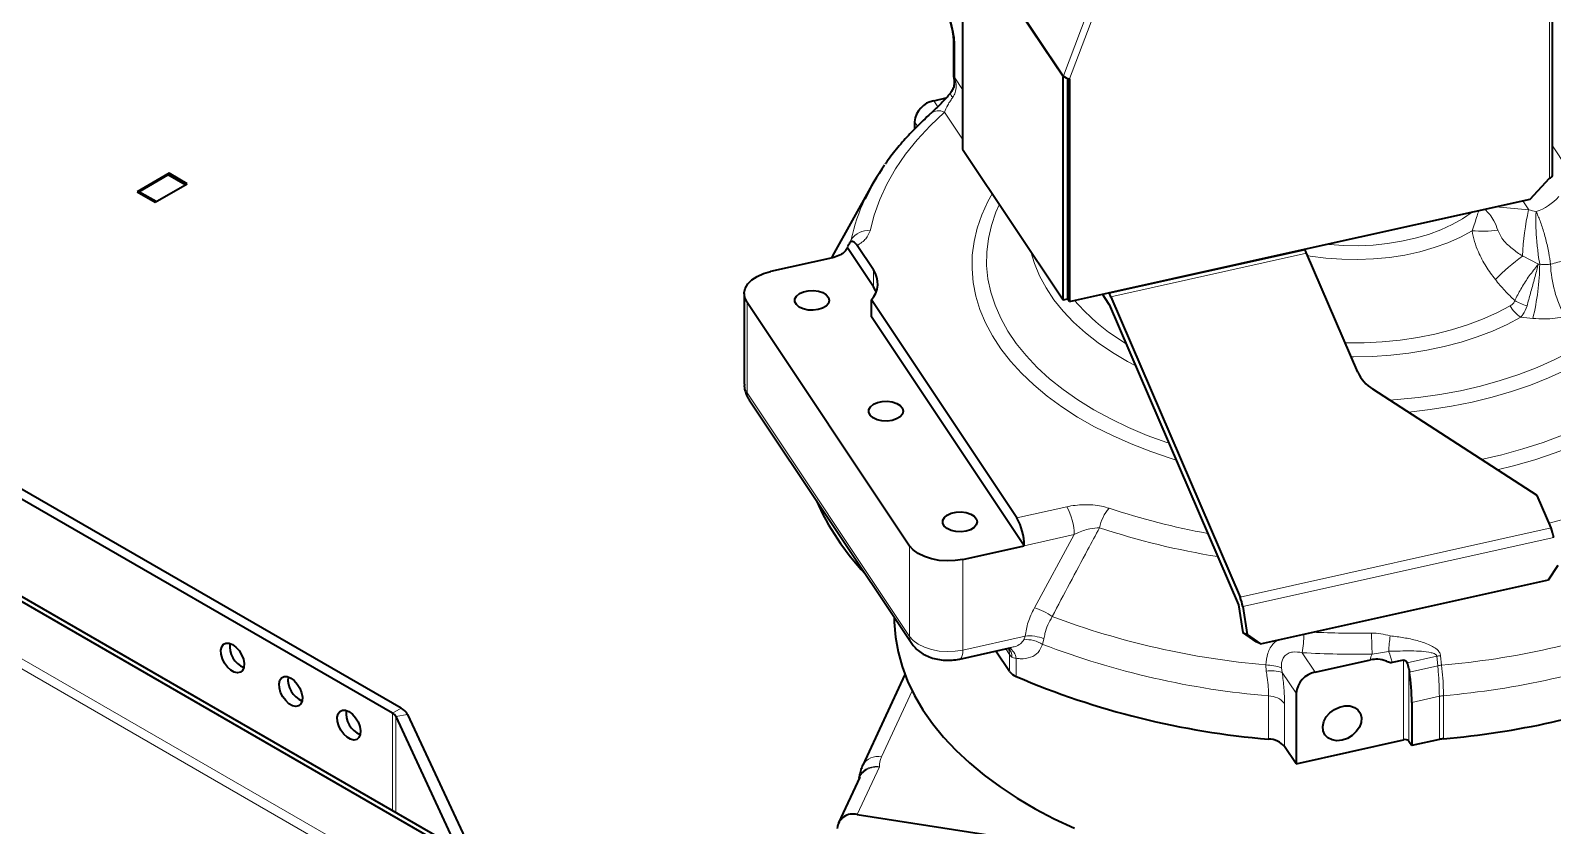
# Paper-space layout 'Blatt1' of a CAD drawing. Header units: millimetres. Extents: x 0 to 1189, y 0 to 841.
# Drawn here: x 878.5 to 952.5, y 412.9 to 451.6 of the extents above; entities that cross this region are included whole.
import ezdxf

# ---------------------------------------------------------------- set-up
doc = ezdxf.new("R2010")
doc.units = ezdxf.units.MM

psp = doc.layouts.new('Blatt1')

# ---------------------------------------------------------------- linework, layer by layer
at = {"color": 8, "linetype": 'Continuous', "lineweight": 18}
for p, q in [((952.335, 444.403), (952.335, 465.633)), ((928.708, 449.379), (933.374, 461.634)), ((933.671, 461.484), (929.005, 449.23)), ((928.694, 449.309), (923.807, 456.636)), ((923.821, 456.706), (928.708, 449.379)), ((923.431, 450.905), (923.431, 449.272)), ((923.431, 449.272), (923.807, 448.709)), ((922.409, 448.165), (922.605, 447.871)), ((921.618, 446.928), (921.476, 447.141)), ((923.807, 446.286), (922.923, 447.612)), ((952.489, 445.968), (953.187, 444.922)), ((951.328, 442.863), (951.038, 443.298)), ((949.733, 443.008), (951.328, 442.863)), ((918.137, 440.885), (918.281, 441.174)), ((918.339, 441.291), (918.397, 441.408)), ((918.345, 441.302), (918.397, 441.408)), ((940.456, 440.896), (930.938, 438.78)), ((940.535, 440.747), (931.016, 438.631)), ((951.03, 440.61), (951.799, 440.212)), ((919.474, 439.114), (919.474, 439.931)), ((951.799, 440.212), (951.865, 440.21)), ((913.329, 438.367), (913.329, 433.957)), ((951.528, 437.576), (950.945, 437.632)), ((913.329, 433.957), (921.235, 422.105)), ((926.447, 427.871), (928.876, 428.412)), ((929.236, 427.056), (926.806, 426.516)), ((927.297, 423.489), (929.236, 427.056)), ((937.298, 424.02), (952.415, 427.381)), ((921.235, 422.105), (921.235, 426.515)), ((952.545, 426.916), (937.427, 423.555)), ((910.917, 402.055), (870.224, 425.546)), ((923.82, 425.852), (923.82, 421.443)), ((910.493, 401.81), (870.012, 425.179)), ((923.82, 421.443), (926.847, 422.116)), ((926.788, 421.942), (926.847, 422.116)), ((927.765, 421.984), (927.701, 421.718)), ((926.093, 421.222), (925.907, 421.501)), ((926.093, 420.406), (926.093, 421.222)), ((926.416, 421.041), (926.416, 420.156)), ((940.323, 421.31), (940.953, 420.367)), ((946.858, 421.138), (945.424, 420.819)), ((946.908, 420.676), (946.858, 421.138)), ((947.044, 421.167), (947.093, 420.704)), ((938.567, 420.414), (938.543, 420.716)), ((939.312, 420.575), (939.348, 420.349)), ((940.019, 419.343), (939.348, 420.349)), ((945.245, 417.075), (945.245, 420.952)), ((945.504, 420.539), (945.504, 417.009)), ((945.529, 420.369), (946.908, 420.676)), ((921.356, 419.455), (919.864, 416.239)), ((938.684, 417.112), (938.684, 419.211)), ((939.462, 418.848), (939.462, 416.749)), ((946.986, 419.19), (945.647, 418.893)), ((946.986, 417.091), (946.986, 419.19)), ((947.186, 419.221), (947.186, 417.122)), ((896.096, 418.366), (896.521, 418.611)), ((896.096, 418.366), (896.096, 413.632)), ((896.252, 418.211), (896.831, 418.3)), ((896.252, 413.542), (896.252, 418.211)), ((919.762, 415.764), (918.681, 413.434))]:
    psp.add_line(p, q, dxfattribs=at)
at = {"color": 7, "linetype": 'Continuous', "lineweight": 35}
for p, q in [((952.489, 444.533), (952.489, 465.763)), ((923.807, 456.636), (923.807, 445.806)), ((923.364, 451.113), (923.364, 449.48)), ((928.694, 438.48), (928.694, 449.309)), ((928.918, 438.53), (928.918, 449.247)), ((928.919, 449.247), (928.919, 438.529)), ((929.005, 449.23), (929.005, 438.4)), ((922.409, 448.165), (923.014, 448.3)), ((921.476, 447.141), (921.476, 446.785)), ((928.919, 446.943), (928.918, 446.943)), ((928.919, 446.868), (928.918, 446.868)), ((923.807, 445.806), (928.694, 438.48)), ((885.236, 444.634), (883.68, 443.736)), ((883.765, 443.736), (885.179, 444.552)), ((884.557, 443.23), (886.112, 444.128)), ((886.013, 444.071), (885.179, 444.552)), ((886.112, 444.128), (885.236, 444.634)), ((885.236, 444.52), (885.236, 444.634)), ((919.404, 444.055), (917.491, 440.624)), ((951.402, 443.379), (952.335, 444.403)), ((883.68, 443.736), (884.557, 443.23)), ((884.599, 443.254), (883.765, 443.736)), ((883.765, 443.687), (883.765, 443.736)), ((940.427, 440.939), (951.402, 443.379)), ((918.236, 441.075), (918.279, 441.169)), ((919.474, 439.931), (918.682, 441.118)), ((917.482, 440.527), (914.476, 439.859)), ((917.491, 440.624), (917.432, 440.516)), ((919.474, 439.114), (918.208, 441.012)), ((928.918, 440.682), (928.919, 440.682)), ((930.909, 438.823), (940.427, 440.939)), ((940.427, 440.939), (940.456, 440.896)), ((943.024, 434.957), (940.535, 440.747)), ((928.919, 440.16), (928.918, 440.159)), ((929.005, 438.4), (930.909, 438.823)), ((930.909, 438.823), (930.938, 438.78)), ((913.195, 438.782), (913.195, 434.372)), ((913.329, 438.367), (921.235, 426.515)), ((926.447, 427.871), (919.376, 438.471)), ((919.376, 437.655), (919.376, 438.471)), ((928.694, 438.48), (928.918, 438.53)), ((929.005, 438.4), (928.919, 438.529)), ((930.938, 438.258), (930.605, 438.756)), ((930.938, 438.258), (937.219, 423.647)), ((931.016, 438.631), (937.298, 424.02)), ((926.806, 426.516), (919.376, 437.655)), ((896.521, 418.611), (866.052, 436.2)), ((896.096, 418.366), (866.052, 435.71)), ((951.74, 428.952), (943.746, 434.132)), ((913.43, 433.61), (921.336, 421.758)), ((913.312, 403.448), (869.916, 428.501)), ((913.524, 403.571), (870.128, 428.623)), ((952.415, 427.381), (951.74, 428.952)), ((923.82, 425.852), (926.806, 426.516)), ((952.289, 424.857), (952.758, 425.562)), ((938.291, 421.745), (952.289, 424.857)), ((937.219, 423.647), (937.432, 422.292)), ((937.427, 423.555), (937.64, 422.201)), ((920.479, 423.043), (920.479, 423.038)), ((937.432, 422.292), (937.64, 422.201)), ((938.083, 421.836), (937.432, 422.292)), ((937.64, 422.201), (938.291, 421.745)), ((938.291, 421.745), (938.083, 421.836)), ((923.678, 421.005), (926.183, 421.562)), ((925.432, 421.396), (926.093, 420.406)), ((940.953, 420.367), (943.641, 420.965)), ((945.245, 420.952), (944.685, 420.828)), ((945.504, 420.539), (945.529, 420.369)), ((921.004, 420.255), (918.956, 415.844)), ((940.019, 419.343), (940.019, 415.914)), ((945.647, 418.893), (945.647, 416.794)), ((896.252, 418.211), (899.212, 411.833)), ((896.831, 418.3), (900.06, 411.343)), ((940.019, 415.914), (939.462, 416.749)), ((940.019, 415.914), (945.245, 417.075)), ((945.504, 417.009), (945.647, 416.794)), ((946.986, 417.091), (945.647, 416.794)), ((918.807, 415.264), (917.774, 413.038)), ((918.784, 415.271), (918.771, 415.188)), ((918.681, 413.434), (935.42, 410.844))]:
    psp.add_line(p, q, dxfattribs=at)
at = {"color": 8, "linetype": 'Continuous', "lineweight": 18, "flags": 128}
for points in [[(923.431, 449.272), (923.41, 449.275), (923.394, 449.278), (923.385, 449.283), (923.383, 449.288)], [(922.923, 447.612), (922.228, 446.949), (921.6, 446.266), (921.039, 445.562), (920.548, 444.842), (920.128, 444.107), (919.781, 443.359), (919.507, 442.601), (919.308, 441.836)], [(934.195, 430.68), (933.947, 430.757), (932.955, 431.094), (932.001, 431.465), (931.088, 431.87), (930.22, 432.307), (929.401, 432.773), (928.634, 433.268), (927.92, 433.79), (927.264, 434.336), (926.668, 434.904), (926.134, 435.492), (925.663, 436.099), (925.259, 436.721), (924.922, 437.356), (924.653, 438.002), (924.454, 438.656), (924.326, 439.316), (924.268, 439.98), (924.282, 440.644), (924.366, 441.307), (924.522, 441.965), (924.748, 442.617), (925.043, 443.259), (925.253, 443.639)], [(925.595, 443.127), (925.427, 442.739), (925.209, 442.1), (925.061, 441.454), (924.984, 440.803), (924.978, 440.152), (925.043, 439.501), (925.18, 438.854), (925.386, 438.214), (925.662, 437.582), (926.007, 436.961), (926.418, 436.354), (926.895, 435.764), (927.435, 435.192), (928.037, 434.64), (928.698, 434.112), (929.415, 433.609), (930.186, 433.132), (931.007, 432.685), (931.875, 432.269), (932.787, 431.885), (933.739, 431.535), (933.843, 431.499)], [(941.525, 441.184), (941.637, 441.172), (942.344, 441.121), (943.056, 441.11), (943.766, 441.141), (944.467, 441.212), (945.153, 441.323), (945.817, 441.473), (946.451, 441.659), (947.05, 441.882), (947.608, 442.137), (948.119, 442.423), (948.579, 442.737), (948.605, 442.757)], [(948.578, 441.837), (948.013, 441.528), (947.397, 441.253), (946.737, 441.015), (946.04, 440.815), (945.312, 440.655), (944.56, 440.538), (943.792, 440.464), (943.016, 440.434), (942.237, 440.449), (941.465, 440.507), (940.707, 440.609), (940.585, 440.63)], [(932.226, 435.26), (931.829, 435.475), (931.092, 435.915), (930.407, 436.383), (929.777, 436.876), (929.206, 437.392), (928.696, 437.929), (928.249, 438.485), (927.867, 439.056), (927.553, 439.641), (927.306, 440.237), (927.134, 440.819)], [(957.882, 439.042), (957.499, 438.471), (957.05, 437.916), (956.539, 437.379), (955.966, 436.863), (955.335, 436.371), (954.649, 435.904), (953.91, 435.464), (953.122, 435.054), (952.288, 434.675), (951.412, 434.329), (950.499, 434.017), (949.551, 433.742), (948.574, 433.503), (947.571, 433.303), (946.547, 433.142), (945.507, 433.02), (945.468, 433.017)], [(942.408, 436.391), (942.454, 436.39), (943.335, 436.39), (944.213, 436.433), (945.081, 436.517), (945.935, 436.642), (946.768, 436.807), (947.575, 437.011), (948.35, 437.253), (949.087, 437.53), (949.783, 437.842), (950.432, 438.186)], [(944.574, 433.596), (944.94, 433.623), (945.98, 433.726), (947.005, 433.871), (948.009, 434.057), (948.989, 434.283), (949.94, 434.547), (950.856, 434.849), (951.734, 435.186), (952.569, 435.558), (953.358, 435.963), (954.096, 436.399), (954.779, 436.862), (955.406, 437.352), (955.971, 437.867), (956.474, 438.402)], [(952.318, 427.608), (953.417, 427.902), (954.568, 428.254), (955.683, 428.642), (956.76, 429.065), (957.795, 429.521), (958.786, 430.009), (959.728, 430.528), (960.62, 431.075), (961.458, 431.651), (962.241, 432.251), (962.965, 432.876), (963.629, 433.523), (964.231, 434.19), (964.768, 434.874), (965.239, 435.575), (965.643, 436.29), (965.979, 437.016), (966.245, 437.752), (966.441, 438.495)], [(950.945, 437.632), (950.283, 437.281), (949.576, 436.96), (948.826, 436.673), (948.04, 436.42), (947.222, 436.204), (946.377, 436.026), (945.51, 435.886), (944.627, 435.787), (943.733, 435.728), (942.834, 435.709), (942.7, 435.71)], [(949.022, 430.714), (950.018, 430.944), (951.039, 431.222), (952.027, 431.537), (952.979, 431.888), (953.89, 432.272), (954.758, 432.689), (955.579, 433.136), (956.349, 433.613), (957.066, 434.116), (957.726, 434.645), (958.327, 435.196), (958.867, 435.769), (959.344, 436.359), (959.755, 436.966), (960.098, 437.587)], [(960.778, 437.236), (960.429, 436.603), (960.012, 435.984), (959.529, 435.381), (958.983, 434.796), (958.375, 434.232), (957.708, 433.69), (956.985, 433.174), (956.207, 432.684), (955.379, 432.223), (954.502, 431.792), (953.582, 431.393), (952.62, 431.028), (951.621, 430.698), (950.589, 430.404), (949.8, 430.21)], [(913.195, 434.372), (913.224, 434.175), (913.329, 433.957)], [(921.235, 422.105), (921.411, 421.903), (921.652, 421.725), (921.949, 421.577), (922.29, 421.465), (922.662, 421.394), (923.051, 421.366), (923.442, 421.383), (923.82, 421.443)], [(923.82, 421.443), (923.813, 421.294), (923.793, 421.171), (923.759, 421.08), (923.715, 421.023), (923.677, 421.005)]]:
    psp.add_lwpolyline(points, dxfattribs=at)
at = {"color": 7, "linetype": 'Continuous', "lineweight": 35, "flags": 128}
for points in [[(913.329, 438.367), (913.224, 438.585), (913.196, 438.811), (913.244, 439.035), (913.367, 439.25), (913.56, 439.447), (913.817, 439.618), (914.126, 439.757), (914.476, 439.859)], [(916.789, 437.999), (916.545, 437.968), (916.296, 437.98), (916.064, 438.033), (915.87, 438.124), (915.731, 438.243), (915.658, 438.381), (915.66, 438.525), (915.735, 438.663), (915.877, 438.781), (916.073, 438.871), (916.306, 438.922), (916.555, 438.932), (916.798, 438.899), (917.014, 438.826), (917.183, 438.72), (917.289, 438.59), (917.325, 438.447), (917.286, 438.305), (917.177, 438.175), (917.006, 438.07), (916.789, 437.999)], [(919.608, 438.859), (919.575, 438.936), (919.474, 439.114)], [(920.382, 432.612), (920.139, 432.581), (919.89, 432.592), (919.658, 432.646), (919.464, 432.736), (919.324, 432.856), (919.252, 432.994), (919.254, 433.138), (919.329, 433.276), (919.471, 433.394), (919.667, 433.483), (919.9, 433.535), (920.149, 433.545), (920.392, 433.512), (920.608, 433.439), (920.776, 433.333), (920.883, 433.203), (920.919, 433.06), (920.88, 432.918), (920.77, 432.788), (920.599, 432.683), (920.382, 432.612)], [(923.976, 427.225), (923.732, 427.193), (923.483, 427.205), (923.252, 427.259), (923.057, 427.349), (922.918, 427.469), (922.846, 427.607), (922.848, 427.751), (922.923, 427.888), (923.065, 428.007), (923.261, 428.096), (923.494, 428.148), (923.743, 428.158), (923.986, 428.125), (924.201, 428.052), (924.37, 427.946), (924.477, 427.815), (924.513, 427.673), (924.474, 427.53), (924.364, 427.401), (924.193, 427.296), (923.976, 427.225)], [(923.82, 425.852), (923.442, 425.792), (923.051, 425.775), (922.662, 425.803), (922.29, 425.874), (921.949, 425.986), (921.652, 426.134), (921.411, 426.313), (921.235, 426.515)], [(920.479, 423.038), (920.483, 422.796), (920.542, 422.071), (920.671, 421.35), (920.869, 420.634), (921.138, 419.925), (921.474, 419.226), (921.878, 418.539), (922.348, 417.867), (922.883, 417.21), (923.48, 416.572), (924.139, 415.954), (924.856, 415.359), (925.63, 414.788), (926.459, 414.242), (927.339, 413.725), (928.268, 413.236), (929.243, 412.779)], [(888.318, 421.713), (888.485, 421.588), (888.637, 421.416), (888.76, 421.212), (888.845, 420.994), (888.882, 420.783), (888.87, 420.596), (888.808, 420.45), (888.703, 420.359), (888.564, 420.33), (888.402, 420.365), (888.234, 420.462), (888.073, 420.613), (887.933, 420.803), (887.828, 421.016), (887.767, 421.233), (887.754, 421.434), (887.791, 421.602), (887.876, 421.722), (887.999, 421.783), (888.151, 421.78), (888.318, 421.713)], [(891.146, 420.08), (891.313, 419.955), (891.465, 419.783), (891.589, 419.579), (891.673, 419.362), (891.711, 419.15), (891.698, 418.963), (891.636, 418.818), (891.531, 418.726), (891.392, 418.697), (891.231, 418.732), (891.062, 418.83), (890.901, 418.98), (890.762, 419.17), (890.657, 419.383), (890.595, 419.6), (890.582, 419.801), (890.62, 419.97), (890.704, 420.09), (890.828, 420.151), (890.98, 420.147), (891.146, 420.08)], [(893.975, 418.447), (894.142, 418.322), (894.294, 418.15), (894.417, 417.946), (894.502, 417.729), (894.539, 417.517), (894.526, 417.33), (894.465, 417.185), (894.36, 417.093), (894.22, 417.064), (894.059, 417.1), (893.891, 417.197), (893.729, 417.347), (893.59, 417.537), (893.485, 417.75), (893.423, 417.967), (893.411, 418.169), (893.448, 418.337), (893.533, 418.457), (893.656, 418.518), (893.808, 418.515), (893.975, 418.447)], [(942.259, 417.056), (942.005, 417.03), (941.769, 417.067), (941.57, 417.165), (941.422, 417.315), (941.336, 417.508), (941.318, 417.728), (941.37, 417.96), (941.489, 418.186), (941.664, 418.389), (941.883, 418.555), (942.131, 418.67), (942.387, 418.727), (942.635, 418.722), (942.854, 418.654), (943.029, 418.528), (943.148, 418.355), (943.2, 418.147), (943.182, 417.919), (943.096, 417.688), (942.948, 417.471), (942.749, 417.285), (942.513, 417.143), (942.259, 417.056)]]:
    psp.add_lwpolyline(points, dxfattribs=at)
at = {"color": 8, "linetype": 'Continuous', "lineweight": 18}
for centre, radius, start, end in [((923.735, 451.118), 0.371, 180.99316, 214.93375), ((923.735, 449.485), 0.371, 180.75985, 214.93921), ((923.536, 448.602), 0.332, 192.71414, 232.97796), ((922.645, 447.049), 0.627, 63.77031, 128.45988), ((927.387, 439.488), 9.192, 154.94175, 167.94865), ((950.848, 445.215), 2.589, 288.95364, 318.60452), ((963.009, 440.175), 11.987, 167.03887, 177.9203), ((919.192, 440.9), 0.943, 82.90172, 147.44284), ((949.066, 448.498), 6.679, 265.81044, 276.54886), ((958.27, 430.924), 12.092, 126.77812, 135.07433), ((940.368, 440.342), 11.498, 346.08033, 359.34388), ((958.063, 440.405), 5.675, 181.95443, 208.8927), ((937.243, 445.425), 10.613, 221.06586, 238.92456), ((951.72, 438.866), 1.457, 207.82797, 237.84895), ((951.726, 440.118), 1.988, 237.36101, 256.12092), ((913.944, 433.948), 0.616, 179.15918, 213.3481), ((926.438, 427.04), 2.797, 0.33805, 29.36467), ((932.425, 427.026), 1.991, 138.68869, 169.44375), ((941.927, 461.382), 34.823, 251.58992, 259.74637), ((941.92, 461.787), 36.252, 251.58419, 260.94303), ((926.662, 421.085), 2.486, 52.86333, 75.19969), ((942.075, 460.401), 39.842, 249.56159, 264.91398), ((943.643, 460.588), 40.033, 274.94276, 290.12502), ((921.85, 422.096), 0.616, 179.15962, 213.31981), ((926.926, 420.532), 1.417, 56.83546, 95.59492), ((927.065, 420.38), 1.75, 66.42865, 97.15051), ((931.367, 422.581), 9.046, 351.92463, 357.67764), ((942.879, 467.18), 44.919, 267.38303, 271.03494), ((971.928, 422.551), 28.239, 180.57198, 182.64513), ((954.945, 420.7), 10.445, 172.11642, 176.26852), ((925.472, 421.23), 0.621, 359.244, 28.41751), ((925.65, 421.132), 0.553, 356.91826, 45.94669), ((925.754, 420.954), 0.668, 7.48053, 61.1471), ((926.567, 421.545), 0.574, 214.27207, 230.54816), ((942.055, 459.294), 40.225, 249.09392, 265.19327), ((942.879, 467.713), 46.473, 266.84759, 271.03593), ((941.655, 420.231), 3.088, 11.13453, 21.83445), ((947.618, 416.861), 4.344, 97.589, 100.06409), ((943.654, 459.6), 40.533, 274.99947, 290.06831), ((938.518, 418.397), 2.319, 69.95768, 89.3602), ((938.829, 418.84), 1.595, 71.01653, 99.45412), ((947.667, 416.4), 4.343, 97.60539, 100.07275), ((938.667, 418.16), 1.052, 40.90905, 89.0778), ((947.334, 417.616), 1.612, 95.26974, 102.46206), ((919.679, 415.425), 0.835, 77.21832, 149.90436)]:
    psp.add_arc(centre, radius, start, end, dxfattribs=at)
at = {"color": 7, "linetype": 'Continuous', "lineweight": 35}
for centre, radius, start, end in [((924.364, 449.48), 1, 180, 191.08307), ((928.892, 449.307), 0.198, 158.67354, 179.49257), ((929.04, 449.668), 0.44, 221.02435, 265.48296), ((922.626, 447.03), 1.156, 100.83371, 174.47936), ((928.852, 438.803), 10.809, 144.87797, 154.93619), ((952.325, 444.572), 0.169, 273.43963, 346.6834), ((939.661, 440.382), 0.947, 22.64459, 32.88042), ((918.515, 439.262), 1.169, 317.42545, 34.88461), ((930.142, 438.266), 0.947, 22.64459, 32.88042), ((930.937, 438.257), 0.000592, 22.64459, 32.88042), ((944.748, 435.739), 1.893, 204.40112, 238.04401), ((928.281, 433.894), 12.694, 203.99684, 223.41692), ((924.009, 426.5), 2.797, 0.33805, 29.36467), ((950.568, 426.615), 2, 8.67051, 22.53401), ((935.45, 423.254), 2, 8.67051, 22.53401), ((937.218, 423.647), 0.00125, 8.67051, 22.53401), ((889.308, 421.631), 1.125, 172.93037, 247.06426), ((926.693, 420.848), 0.746, 216.38389, 248.19331), ((941.17, 419.232), 1.156, 100.83371, 174.47936), ((935.44, 418.816), 10.208, 0.42966, 8.74975), ((892.136, 419.998), 1.125, 172.93037, 247.06426), ((941.889, 456.281), 39.3, 246.81346, 265.32178), ((943.654, 457.501), 40.533, 274.99947, 290.06831), ((894.965, 418.366), 1.125, 172.93037, 247.06426), ((895.925, 418.04), 0.368, 27.65112, 62.35509), ((896.179, 417.959), 0.736, 27.65112, 62.35509), ((938.667, 416.061), 1.052, 40.90905, 89.0778), ((945.319, 416.826), 0.26, 44.78387, 106.46749), ((947.334, 415.517), 1.612, 95.26974, 102.46206), ((918.472, 412.704), 0.759, 74.00517, 175.25752)]:
    psp.add_arc(centre, radius, start, end, dxfattribs=at)
at = {"color": 8, "linetype": 'Continuous', "lineweight": 18}
for centre, major_axis, ratio, start_param, end_param in [((922.087, 452.921), (-1.14, 2.575), 0.276942, 3.700641, 4.697512), ((951.328, 444.496), (2.621, -1.189), 0.531533, 4.948945, 5.083324), ((944.855, 420.943), (1.214, -0.069), 0.613023, 2.814189, 3.205189), ((922.783, 415.787), (3.021, -0.01), 0.573551, 2.883492, 3.16056), ((922.783, 414.971), (4.013, -0.152), 0.581252, 3.07766, 3.11075)]:
    psp.add_ellipse(centre, major_axis=major_axis, ratio=ratio, start_param=start_param, end_param=end_param, dxfattribs=at)
at = {"color": 7, "linetype": 'Continuous', "lineweight": 35}
psp.add_ellipse((945.317, 420.498), major_axis=(-0.066, 0.486), ratio=0.388912, start_param=4.745238, end_param=5.382275, dxfattribs=at)
for points, knots in [([(922.53, 453.628), (922.582, 453.529), (922.696, 453.314), (922.863, 452.946), (923.02, 452.555), (923.144, 452.196), (923.236, 451.883), (923.299, 451.625), (923.339, 451.411), (923.36, 451.241), (923.364, 451.15), (923.364, 451.116), (923.364, 451.113)], [0, 0, 0, 0, 0.1514242, 0.3291185, 0.4890309, 0.6270727, 0.7303805, 0.8155217, 0.8853311, 0.9434689, 0.9942053, 1, 1, 1, 1]), ([(923.38, 449.288), (923.39, 449.228), (923.412, 449.096), (923.394, 448.894), (923.332, 448.695), (923.249, 448.581), (923.21, 448.528)], [0, 0, 0, 0, 0.218391, 0.480325, 0.759765, 1, 1, 1, 1]), ([(923.211, 448.53), (923.174, 448.484), (923.078, 448.368), (922.91, 448.182), (922.717, 447.979), (922.521, 447.786), (922.365, 447.638), (922.283, 447.566), (922.258, 447.544)], [0, 0, 0, 0, 0.115111, 0.293577, 0.48342, 0.684094, 0.902512, 1, 1, 1, 1]), ([(922.255, 447.54), (922.133, 447.429), (921.781, 447.107), (921.239, 446.559), (920.655, 445.889), (920.258, 445.391), (920.074, 445.113), (920.046, 445.07)], [0, 0, 0, 0, 0.143361, 0.413146, 0.68258, 0.951314, 1, 1, 1, 1]), ([(918.682, 441.118), (918.631, 441.182), (918.529, 441.31), (918.392, 441.337), (918.312, 441.265), (918.284, 441.182), (918.279, 441.169)], [0, 0, 0, 0, 0.309101, 0.617565, 0.943289, 1, 1, 1, 1]), ([(918.354, 441.296), (918.355, 441.297), (918.359, 441.303), (918.346, 441.289), (918.336, 441.277)], [0, 0, 0, 0, 0.231701, 1, 1, 1, 1]), ([(917.515, 440.665), (917.51, 440.657), (917.481, 440.609), (917.457, 440.559), (917.437, 440.517)], [0, 0, 0, 0, 0.175609, 1, 1, 1, 1]), ([(918.208, 441.012), (918.175, 440.946), (918.109, 440.815), (917.869, 440.652), (917.643, 440.565), (917.504, 440.532), (917.482, 440.527)], [0, 0, 0, 0, 0.3053317, 0.609735, 0.9389962, 1, 1, 1, 1]), ([(913.202, 434.378), (913.2, 434.348), (913.191, 434.222), (913.24, 434.004), (913.325, 433.778), (913.402, 433.655), (913.43, 433.61)], [0, 0, 0, 0, 0.111684, 0.463595, 0.805207, 1, 1, 1, 1]), ([(921.336, 421.758), (921.387, 421.689), (921.495, 421.544), (921.709, 421.359), (921.966, 421.197), (922.264, 421.07), (922.595, 420.983), (922.947, 420.94), (923.3, 420.943), (923.543, 420.976), (923.665, 421.003), (923.678, 421.005)], [0, 0, 0, 0, 0.101954, 0.216071, 0.335438, 0.461556, 0.592665, 0.725138, 0.858265, 0.985424, 1, 1, 1, 1]), ([(944.685, 420.828), (944.66, 420.826), (944.555, 420.819), (944.351, 420.93), (944.036, 421.016), (943.759, 420.98), (943.641, 420.965)], [0, 0, 0, 0, 0.067414, 0.275915, 0.689916, 1, 1, 1, 1]), ([(945.245, 420.952), (945.26, 420.954), (945.288, 420.956), (945.335, 420.936), (945.386, 420.892), (945.41, 420.846), (945.424, 420.819)], [0, 0, 0, 0, 0.179205, 0.357207, 0.618916, 1, 1, 1, 1]), ([(918.956, 415.844), (918.925, 415.771), (918.846, 415.589), (918.808, 415.394), (918.786, 415.277)], [0, 0, 0, 0, 0.398853, 1, 1, 1, 1])]:
    psp.add_open_spline(points, degree=3, knots=knots, dxfattribs=at)
at = {"color": 8, "linetype": 'Continuous', "lineweight": 18}
for points, knots in [([(923.431, 449.272), (923.462, 449.137), (923.516, 448.904), (923.473, 448.57), (923.379, 448.409), (923.336, 448.337)], [0, 0, 0, 0, 0.431569, 0.742916, 1, 1, 1, 1]), ([(923.336, 448.337), (923.296, 448.279), (923.2, 448.143), (923.043, 447.88), (922.97, 447.717), (922.923, 447.612)], [0, 0, 0, 0, 0.204591, 0.483429, 1, 1, 1, 1]), ([(948.578, 441.837), (948.622, 441.964), (948.709, 442.222), (948.819, 442.554), (948.876, 442.737), (948.902, 442.824)], [0, 0, 0, 0, 0.340639, 0.689405, 1, 1, 1, 1]), ([(949.199, 442.889), (949.278, 442.807), (949.439, 442.639), (949.665, 442.304), (949.771, 442.019), (949.828, 441.863)], [0, 0, 0, 0, 0.307598, 0.62261, 1, 1, 1, 1]), ([(951.689, 442.767), (951.689, 442.766), (951.684, 442.7), (951.673, 442.472), (951.675, 441.999), (951.717, 441.339), (951.786, 440.715), (951.841, 440.362), (951.865, 440.21)], [0, 0, 0, 0, 0.0015068, 0.1133656, 0.3515381, 0.5876088, 0.8226122, 1, 1, 1, 1]), ([(951.689, 442.767), (951.689, 442.766), (951.719, 442.705), (951.815, 442.497), (951.984, 442.051), (952.166, 441.415), (952.308, 440.767), (952.365, 440.39), (952.391, 440.211)], [0, 0, 0, 0, 0.0014457, 0.1098583, 0.3398768, 0.5680962, 0.795209, 1, 1, 1, 1]), ([(919.308, 441.836), (919.258, 441.703), (919.154, 441.433), (918.841, 441.224), (918.682, 441.118)], [0, 0, 0, 0, 0.491489, 1, 1, 1, 1]), ([(949.708, 439.464), (949.553, 439.672), (949.238, 440.095), (948.906, 440.724), (948.681, 441.313), (948.613, 441.661), (948.578, 441.837)], [0, 0, 0, 0, 0.293955, 0.594555, 0.794797, 1, 1, 1, 1]), ([(949.828, 441.863), (949.886, 441.73), (949.99, 441.49), (950.254, 441.202), (950.586, 440.905), (950.859, 440.724), (951.03, 440.61)], [0, 0, 0, 0, 0.249088, 0.448511, 0.652745, 1, 1, 1, 1]), ([(952.391, 440.211), (952.625, 440.275), (953.093, 440.402), (953.554, 440.584), (953.785, 440.674)], [0, 0, 0, 0, 0.497843, 1, 1, 1, 1]), ([(951.799, 440.212), (951.798, 440.211), (951.767, 440.175), (951.606, 439.982), (951.307, 439.585), (950.932, 438.997), (950.746, 438.628), (950.654, 438.444)], [0, 0, 0, 0, 0.002, 0.075034, 0.385747, 0.692797, 1, 1, 1, 1]), ([(951.799, 440.212), (951.799, 440.211), (951.787, 440.166), (951.725, 439.928), (951.598, 439.456), (951.415, 438.784), (951.304, 438.387), (951.249, 438.188)], [0, 0, 0, 0, 0.001989, 0.074068, 0.385645, 0.692735, 1, 1, 1, 1]), ([(951.865, 440.21), (951.979, 440.198), (952.158, 440.179), (952.329, 440.202), (952.391, 440.211)], [0, 0, 0, 0, 0.635811, 1, 1, 1, 1]), ([(950.654, 438.444), (950.488, 438.602), (950.154, 438.919), (949.858, 439.282), (949.708, 439.464)], [0, 0, 0, 0, 0.4973, 1, 1, 1, 1]), ([(950.432, 438.186), (950.485, 438.221), (950.58, 438.285), (950.631, 438.395), (950.654, 438.444)], [0, 0, 0, 0, 0.552322, 1, 1, 1, 1]), ([(951.249, 438.188), (951.191, 438.033), (951.111, 437.818), (950.982, 437.673), (950.945, 437.632)], [0, 0, 0, 0, 0.720881, 1, 1, 1, 1]), ([(953.094, 437.663), (952.936, 437.633), (952.615, 437.574), (952.083, 437.54), (951.72, 437.563), (951.528, 437.576)], [0, 0, 0, 0, 0.313257, 0.635618, 1, 1, 1, 1]), ([(928.876, 428.412), (929.011, 428.437), (929.283, 428.489), (929.712, 428.517), (930.145, 428.504), (930.559, 428.449), (930.81, 428.376), (930.929, 428.341)], [0, 0, 0, 0, 0.199594, 0.40484, 0.604522, 0.81097, 1, 1, 1, 1]), ([(930.467, 427.391), (930.273, 427.032), (929.494, 425.593), (928.734, 424.15), (928.163, 423.067)], [0, 0, 0, 0, 0.249506, 1, 1, 1, 1]), ([(930.467, 427.391), (930.309, 427.382), (929.948, 427.36), (929.522, 427.2), (929.282, 427.079), (929.236, 427.056)], [0, 0, 0, 0, 0.386565, 0.882829, 1, 1, 1, 1]), ([(926.847, 422.116), (926.886, 422.342), (926.965, 422.803), (927.185, 423.257), (927.297, 423.489)], [0, 0, 0, 0, 0.490554, 1, 1, 1, 1]), ([(928.163, 423.067), (928.089, 422.933), (927.939, 422.663), (927.816, 422.296), (927.779, 422.069), (927.765, 421.984)], [0, 0, 0, 0, 0.379315, 0.767617, 1, 1, 1, 1]), ([(926.181, 421.571), (926.241, 421.583), (926.401, 421.615), (926.631, 421.727), (926.737, 421.872), (926.788, 421.942)], [0, 0, 0, 0, 0.2338292, 0.6276071, 1, 1, 1, 1]), ([(938.543, 420.716), (938.567, 420.907), (938.614, 421.291), (938.85, 421.723), (939.077, 421.885), (939.146, 421.935)], [0, 0, 0, 0, 0.409276, 0.820179, 1, 1, 1, 1]), ([(943.69, 422.269), (943.842, 422.261), (944.15, 422.244), (944.448, 422.17), (944.598, 422.133)], [0, 0, 0, 0, 0.49417, 1, 1, 1, 1]), ([(944.598, 422.133), (944.82, 422.105), (945.262, 422.048), (945.914, 421.915), (946.418, 421.743), (946.771, 421.558), (946.948, 421.409), (947.028, 421.263), (947.04, 421.191), (947.044, 421.167)], [0, 0, 0, 0, 0.2409946, 0.4820072, 0.7212118, 0.8200823, 0.9197765, 0.9730111, 1, 1, 1, 1]), ([(926.416, 421.041), (926.37, 421.041), (926.293, 421.04), (926.228, 421.085), (926.202, 421.102)], [0, 0, 0, 0, 0.602537, 1, 1, 1, 1]), ([(927.701, 421.718), (927.637, 421.576), (927.51, 421.293), (927.113, 421.059), (926.73, 420.999), (926.482, 421.032), (926.416, 421.041)], [0, 0, 0, 0, 0.285965, 0.570795, 0.884835, 1, 1, 1, 1]), ([(940.323, 421.31), (940.164, 421.338), (939.93, 421.378), (939.631, 421.288), (939.454, 421.154), (939.348, 420.968), (939.304, 420.772), (939.31, 420.641), (939.312, 420.575)], [0, 0, 0, 0, 0.321227, 0.471178, 0.622447, 0.752793, 0.875271, 1, 1, 1, 1]), ([(944.522, 421.38), (944.389, 421.356), (944.123, 421.308), (943.854, 421.268), (943.719, 421.248)], [0, 0, 0, 0, 0.500605, 1, 1, 1, 1]), ([(946.858, 421.138), (946.856, 421.15), (946.852, 421.174), (946.824, 421.211), (946.741, 421.272), (946.498, 421.34), (946.114, 421.387), (945.424, 421.404), (944.892, 421.39), (944.522, 421.38)], [0, 0, 0, 0, 0.014815, 0.029531, 0.057624, 0.144202, 0.342809, 0.542174, 1, 1, 1, 1]), ([(938.684, 419.211), (938.681, 419.352), (938.674, 419.636), (938.629, 420.047), (938.585, 420.312), (938.567, 420.414)], [0, 0, 0, 0, 0.37469, 0.758335, 1, 1, 1, 1]), ([(939.348, 420.349), (939.381, 420.089), (939.447, 419.559), (939.457, 419.088), (939.462, 418.848)], [0, 0, 0, 0, 0.49098, 1, 1, 1, 1]), ([(946.986, 419.19), (946.984, 419.376), (946.979, 419.753), (946.946, 420.265), (946.917, 420.58), (946.908, 420.676)], [0, 0, 0, 0, 0.403475, 0.818668, 1, 1, 1, 1]), ([(947.093, 420.704), (947.115, 420.493), (947.159, 420.063), (947.183, 419.573), (947.185, 419.303), (947.186, 419.221)], [0, 0, 0, 0, 0.403687, 0.81907, 1, 1, 1, 1]), ([(918.772, 415.159), (918.794, 415.241), (918.84, 415.41), (919.034, 415.611), (919.303, 415.744), (919.558, 415.779), (919.713, 415.77), (919.758, 415.765), (919.762, 415.764)], [0, 0, 0, 0, 0.216933, 0.444635, 0.674046, 0.906497, 0.989937, 1, 1, 1, 1]), ([(919.762, 415.764), (919.761, 415.764), (919.715, 415.765), (919.556, 415.761), (919.291, 415.704), (919.022, 415.55), (918.858, 415.391), (918.823, 415.283), (918.816, 415.261)], [0, 0, 0, 0, 0.003515, 0.1122, 0.388985, 0.661236, 0.930635, 1, 1, 1, 1])]:
    psp.add_open_spline(points, degree=3, knots=knots, dxfattribs=at)

doc.saveas('drawing.dxf')
